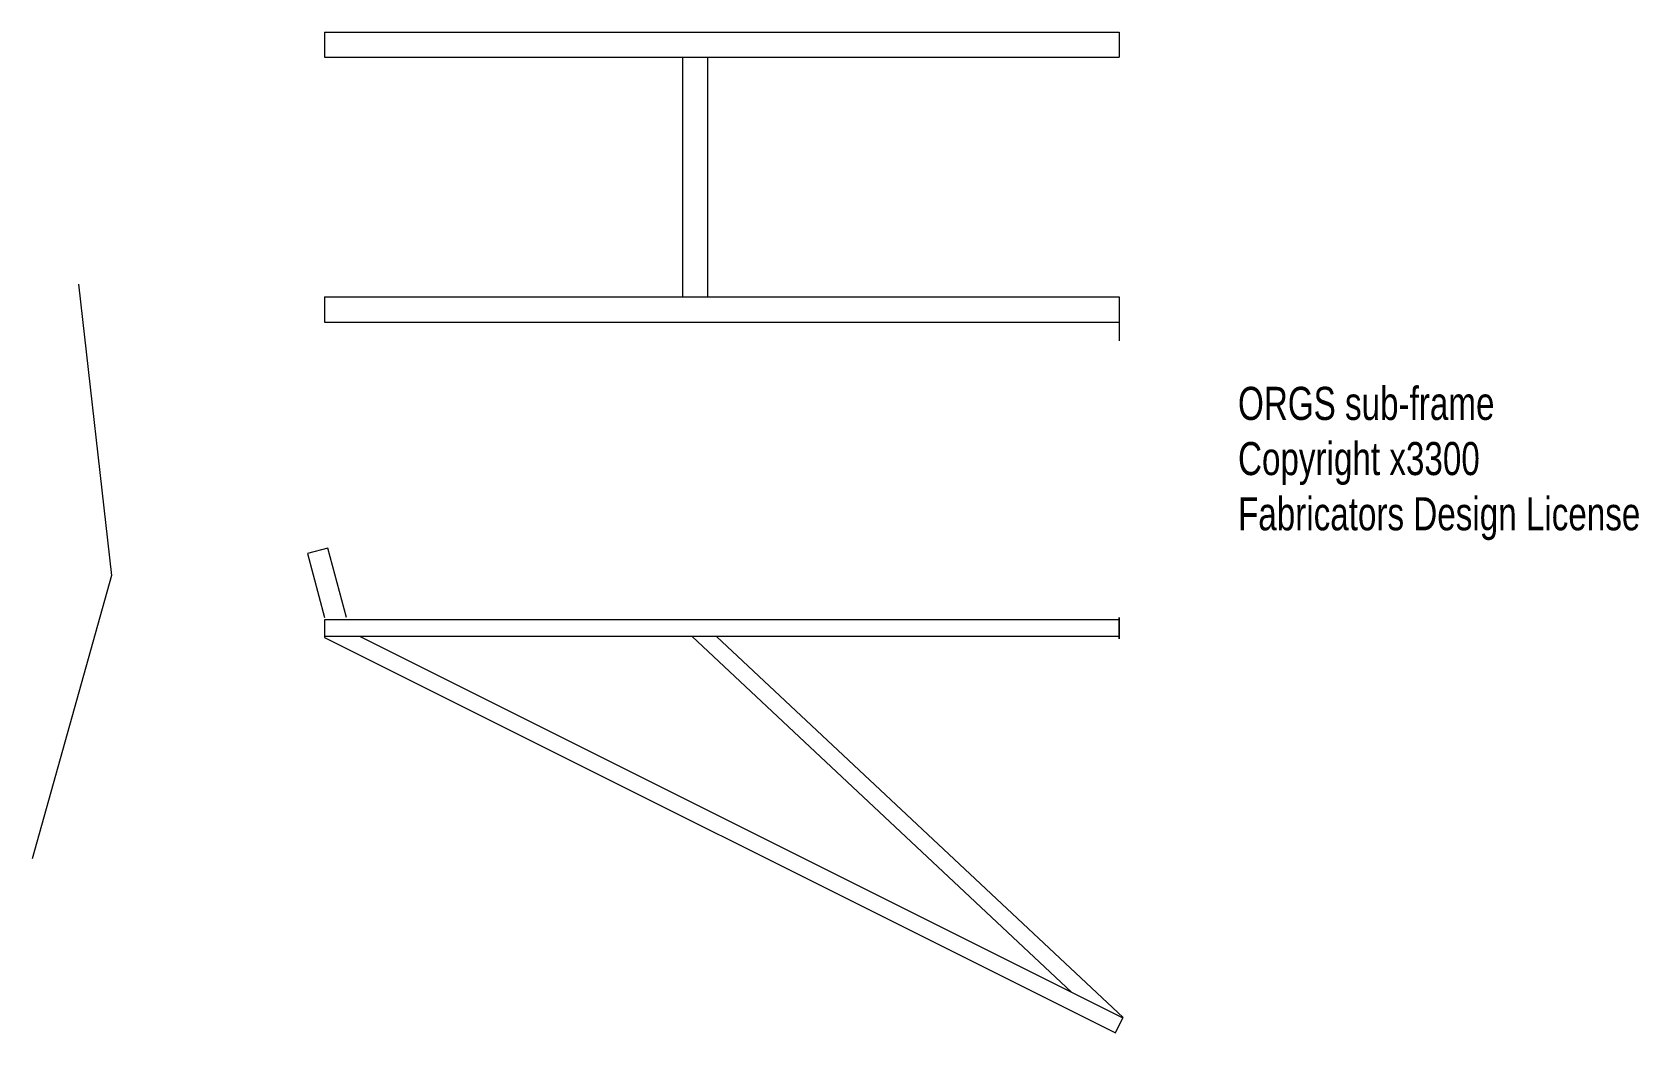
# Model space of a CAD drawing. Header units: millimetres. Extents: x -821 to 392, y -306 to 450.
import ezdxf

# ---------------------------------------------------------------- set-up
doc = ezdxf.new("R2010")
doc.units = ezdxf.units.MM
doc.layers.get('0').update_dxf_attribs({"linetype": 'CONTINUOUS', "lineweight": 0})
doc.layers.add('text', color=7, linetype='CONTINUOUS', lineweight=0)
doc.styles.get("Standard").update_dxf_attribs({"font": 'txt', "width": 0.75})

msp = doc.modelspace()

# ---------------------------------------------------------------- linework, layer by layer
for p, q in [((-600, 450.2), (0, 450.2)), ((-600, 450.2), (0, 450.2)), ((-600, 450.2), (-600, 431.2)), ((0, 450.2), (0, 431.2)), ((-600, 431.2), (0, 431.2)), ((-329.5, 250.2), (-329.5, 431.2)), ((-310.5, 250.2), (-310.5, 431.2)), ((-785.8, 259.8), (-760.8, 39.8)), ((-600, 250.2), (0, 250.2)), ((-600, 250.2), (-600, 231.2)), ((0, 250.2), (0, 231.2)), ((-600, 231.2), (0, 231.2)), ((-597.5, 60.4), (-612.9, 56.3)), ((-612.9, 56.3), (-600, 8)), ((-583.4, 8), (-597.5, 60.4)), ((-760.8, 39.8), (-820.8, -174.2)), ((0, 6.3), (-600, 6.3)), ((-600, 6.3), (-600, -6.3)), ((0, 8), (0, -6.3)), ((0, 8), (0, -8)), ((0, -6.3), (-600, -6.3)), ((-600, -6.3), (-600, -7.1)), ((-600, -7.1), (-2.8, -305.7)), ((-573.2, -6.3), (2.8, -294.3)), ((-36, -274.9), (-322.5, -6.3)), ((3, -294.1), (-304, -6.3)), ((-2.8, -305.7), (2.8, -294.3))]:
    msp.add_line(p, q)
at = {"layer": 'text'}
for p, q in [((0, 233.1), (0, 217.1)), ((0, -8), (0, 8))]:
    msp.add_line(p, q, dxfattribs=at)

# ---------------------------------------------------------------- texts
at = {"layer": 'text', "insert": (89.8, 182.3), "char_height": 25, "width": 100, "attachment_point": 1}
msp.add_mtext('ORGS\\~sub-frame\\PCopyright\\~x3300\\PFabricators\\~Design\\~License', dxfattribs=at)

doc.saveas('drawing.dxf')
